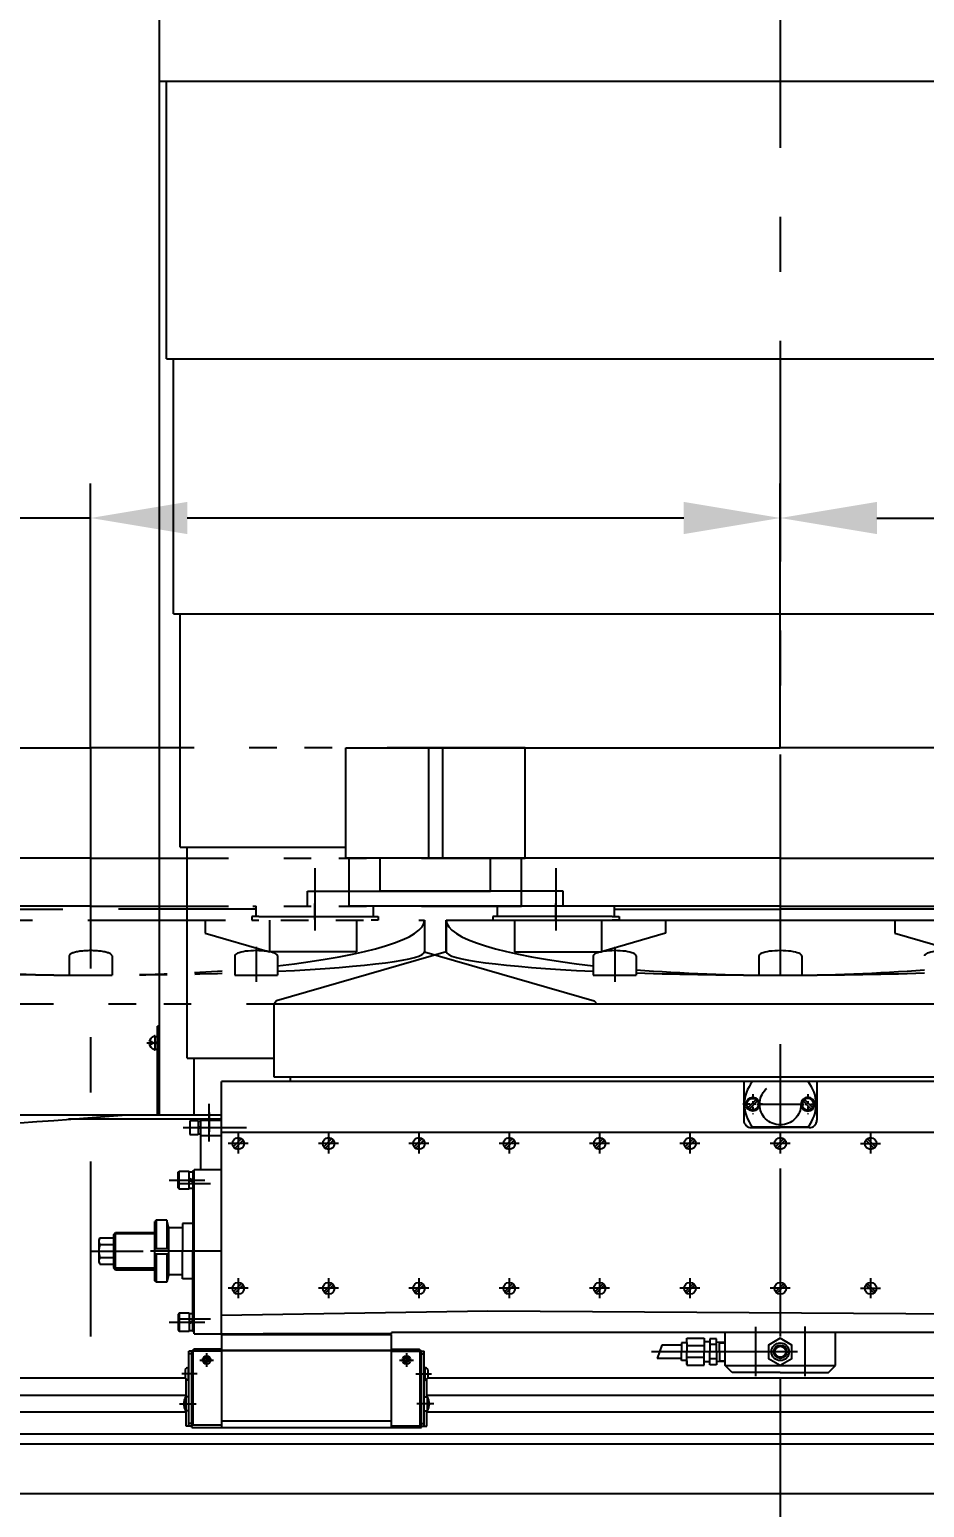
# Model space of a CAD drawing. Extents: x 387 to 958, y 84 to 319.
# Drawn here: x 850.1 to 882.6, y 110.9 to 164.5 of the extents above; entities that cross this region are included whole.
import ezdxf

# ---------------------------------------------------------------- set-up
doc = ezdxf.new("R2010")
doc.units = 0
doc.header["$PDMODE"] = 1
for name, pattern in [('AUSGEZOGEN', [0]), ('AXIS-MY', [15, 8, -2.5, 2, -2.5]), ('DASHDOT', [6, 3, -1.5, 0, -1.5]), ('HIDDEN-MY', [5, 3, -2]), ('PHANTOM-MY', [12, 5, -2, 1, -1, 1, -2])]:
    doc.linetypes.add(name, pattern=pattern)
doc.layers.get('0').update_dxf_attribs({"linetype": 'CONTINUOUS'})
doc.layers.get('DEFPOINTS').update_dxf_attribs({"linetype": 'CONTINUOUS'})
for name, color, linetype in [('AXIS', 1, 'AXIS-MY'), ('DIM', 4, 'CONTINUOUS'), ('DWG', 7, 'CONTINUOUS'), ('HATCH', 132, 'CONTINUOUS'), ('HIDDEN', 3, 'HIDDEN-MY'), ('L5STAR', 7, 'AUSGEZOGEN'), ('LAYER2', 6, 'CONTINUOUS'), ('PHANTOM', 132, 'PHANTOM-MY')]:
    doc.layers.add(name, color=color, linetype=linetype)
doc.styles.add('MY-DIM', font='txt@cad.shx', dxfattribs={"width": 0.7})
doc.dimstyles.new('MY-STYLE', dxfattribs={"dimtxt": 3.5, "dimasz": 3.5, "dimexe": 1.25, "dimexo": 0, "dimgap": 1, "dimtad": 1, "dimdec": 4, "dimtxsty": 'MY-DIM', "dimcen": 2.5, "dimclrt": 7, "dimazin": 3, "dimtfac": 1, "dimtdec": 4, "dimtmove": 0, "dimatfit": 3, "dimtolj": 1, "dimtzin": 0})

# ---------------------------------------------------------------- blocks, each defined once
blk = doc.blocks.new('*D39')
at = {"layer": 'DEFPOINTS', "color": 0}
for p in [(877.344, 146.791), (902.344, 146.791), (902.344, 146.791)]:
    blk.add_point(p, dxfattribs=at)
at = {"layer": 'DIM', "color": 0}
for p, q in [((877.344, 146.791), (877.344, 145.541)), ((880.844, 146.791), (898.844, 146.791)), ((902.344, 146.791), (902.344, 145.541)), ((902.344, 146.791), (941.328, 146.791))]:
    blk.add_line(p, q, dxfattribs=at)
for points in [[(880.844, 147.375), (880.844, 146.208), (877.344, 146.791)], [(898.844, 147.375), (898.844, 146.208), (902.344, 146.791)]]:
    blk.add_solid(points, dxfattribs=at)
at = {"layer": 'DIM', "color": 7, "insert": (923.586, 149.833), "char_height": 3.5, "attachment_point": 5, "style": 'MY-DIM'}
blk.add_mtext('\\A1;500 ход (ось Х)', dxfattribs=at)
blk = doc.blocks.new('*D40')
at = {"layer": 'DEFPOINTS', "color": 0}
for p in [(852.344, 146.791), (852.344, 138.463), (877.344, 138.463)]:
    blk.add_point(p, dxfattribs=at)
at = {"layer": 'DIM', "color": 0}
for p, q in [((852.344, 138.463), (852.344, 148.041)), ((877.344, 138.463), (877.344, 148.041)), ((852.344, 146.791), (829.154, 146.791)), ((873.844, 146.791), (855.844, 146.791))]:
    blk.add_line(p, q, dxfattribs=at)
for points in [[(855.844, 147.375), (855.844, 146.208), (852.344, 146.791)], [(873.844, 147.375), (873.844, 146.208), (877.344, 146.791)]]:
    blk.add_solid(points, dxfattribs=at)
at = {"layer": 'DIM', "color": 7, "insert": (837.912, 149.833), "char_height": 3.5, "attachment_point": 5, "style": 'MY-DIM'}
blk.add_mtext('\\A1;500 ход', dxfattribs=at)
blk = doc.blocks.new('CV5')
at = {"layer": 'AXIS', "linetype": 'DASHDOT'}
for p, q in [((7.2, 0), (-7.2, 0)), ((0, 7.2), (0, -7.2))]:
    blk.add_line(p, q, dxfattribs=at)
at = {"layer": 'DWG'}
for p, q in [((-3.5, -2.5), (2.5, 3.5)), ((-2.5, -3.5), (3.5, 2.5))]:
    blk.add_line(p, q, dxfattribs=at)
for radius in [5, 4.25]:
    blk.add_circle((0, 0), radius, dxfattribs=at)
blk = doc.blocks.new('D3A5')
for p, q in [((1.6, 4.7), (0, 4.7)), ((0, 4.7), (0, -4.7)), ((0, 0), (1.6, 0.6)), ((1.6, 0), (0, -0.6)), ((1.6, -4.7), (1.6, 4.7)), ((0, -4.7), (1.6, -4.7))]:
    blk.add_line(p, q)
blk = doc.blocks.new('429294')
at = {"layer": 'AXIS'}
blk.add_line((17.8, 19.4), (17.8, 11.6), dxfattribs=at)
at = {"layer": 'DWG'}
for p, q in [((12.8, 13.2), (12.8, 13.8)), ((22.8, 13.2), (12.8, 13.2)), ((16.9, 17.4), (16.9, 15.4)), ((16.9, 15.4), (18.7, 15.4)), ((18.7, 15.4), (18.7, 17.4)), ((22.8, 13.8), (22.8, 13.2))]:
    blk.add_line(p, q, dxfattribs=at)
for centre, start, end in [((17.8, 12.2), 100.305, 162.2644), ((17.7, 12.2), 17.7356, 79.695)]:
    blk.add_arc(centre, 5.3, start, end, dxfattribs=at)
at = {"layer": 'DWG', "rotation": 270}
blk.add_blockref('D3A5', (17.8, 13.2), dxfattribs=at)

msp = doc.modelspace()

# ---------------------------------------------------------------- linework, layer by layer
at = {"layer": 'AXIS'}
for p, q in [((877.3441725, 198.2130194), (877.3441725, 117.1130194)), ((852.3441725, 138.4630194), (852.3441725, 117.1130194)), ((860.4759005, 134.0958254), (860.4759005, 131.8307903)), ((869.2124446, 134.0958254), (869.2124446, 131.8307903)), ((860.4759005, 132.2380194), (860.4759005, 132.8130194)), ((869.2124446, 132.2380194), (869.2124446, 132.8130194)), ((858.3453519, 131.243406), (858.3453519, 129.9697754)), ((871.3429932, 131.243406), (871.3429932, 129.9697754)), ((877.3441725, 126.3880194), (877.3441725, 124.6880194)), ((856.6441725, 124.1880192), (856.6441725, 125.5520504)), ((876.4941725, 125.5380194), (878.1941725, 125.5380194)), ((856.6441725, 125.2406789), (856.6441726, 124.542635)), ((855.6941725, 124.690916), (857.9891718, 124.690916)), ((855.1864588, 122.7880192), (856.4839717, 122.7880192)), ((855.5361476, 122.6630192), (856.6861476, 122.6630192)), ((857.0941725, 120.2130192), (854.5191725, 120.2130192)), ((855.1864588, 117.6380192), (856.4839717, 117.6380192)), ((855.5361476, 117.7630192), (856.6861476, 117.7630192)), ((876.4441725, 117.465974), (876.4441725, 115.6800313)), ((878.2441725, 115.6800313), (878.2441725, 117.4852541)), ((856.5491725, 116.5130194), (856.5491725, 116.0130194)), ((863.7941725, 116.5130194), (863.7941725, 116.0130194)), ((875.62579, 116.5630216), (872.6726135, 116.5630216)), ((877.9724971, 116.5630216), (875.3445153, 116.5630216)), ((856.2091525, 115.7655194), (855.6466725, 115.7655194)), ((856.2991725, 116.2630194), (856.7991725, 116.2630194)), ((863.5441725, 116.2630194), (864.0441725, 116.2630194)), ((864.1341925, 115.7655194), (864.6966725, 115.7655194)), ((877.3441725, 115.6055194), (877.3441725, 88.2130194)), ((855.5627775, 114.6755194), (856.1721525, 114.6755194)), ((864.7805675, 114.6755194), (864.1711925, 114.6755194))]:
    msp.add_line(p, q, dxfattribs=at)
at = {"layer": 'AXIS', "linetype": 'DASHDOT'}
for p, q in [((857.6941725, 124.4755194), (857.6941725, 123.7505194)), ((860.9691725, 124.4755194), (860.9691725, 123.7505194)), ((864.2441725, 124.4755194), (864.2441725, 123.7505194)), ((867.5191725, 124.4755194), (867.5191725, 123.7505194)), ((870.7941725, 124.4755194), (870.7941725, 123.7505194)), ((874.0691725, 124.4755194), (874.0691725, 123.7505194)), ((877.3441725, 124.4755194), (877.3441725, 123.7505194)), ((880.6191725, 124.4755194), (880.6191725, 123.7505194)), ((858.0566725, 124.1130194), (857.3316725, 124.1130194)), ((861.3316725, 124.1130194), (860.6066725, 124.1130194)), ((864.6066725, 124.1130194), (863.8816725, 124.1130194)), ((867.8816725, 124.1130194), (867.1566725, 124.1130194)), ((871.1566725, 124.1130194), (870.4316725, 124.1130194)), ((874.4316725, 124.1130194), (873.7066725, 124.1130194)), ((877.7066725, 124.1130194), (876.9816725, 124.1130194)), ((880.2566725, 124.1130194), (880.9816725, 124.1130194)), ((852.3941725, 120.2130192), (854.2441725, 120.2130192)), ((857.6941725, 119.2255194), (857.6941725, 118.5005194)), ((860.9691725, 119.2255194), (860.9691725, 118.5005194)), ((864.2441725, 119.2255194), (864.2441725, 118.5005194)), ((867.5191725, 119.2255194), (867.5191725, 118.5005194)), ((870.7941725, 119.2255194), (870.7941725, 118.5005194)), ((874.0691725, 119.2255194), (874.0691725, 118.5005194)), ((877.3441725, 119.2255194), (877.3441725, 118.5005194)), ((880.6191725, 119.2255194), (880.6191725, 118.5005194)), ((858.0566725, 118.8630194), (857.3316725, 118.8630194)), ((861.3316725, 118.8630194), (860.6066725, 118.8630194)), ((864.6066725, 118.8630194), (863.8816725, 118.8630194)), ((867.8816725, 118.8630194), (867.1566725, 118.8630194)), ((871.1566725, 118.8630194), (870.4316725, 118.8630194)), ((874.4316725, 118.8630194), (873.7066725, 118.8630194)), ((877.7066725, 118.8630194), (876.9816725, 118.8630194)), ((880.2566725, 118.8630194), (880.9816725, 118.8630194))]:
    msp.add_line(p, q, dxfattribs=at)
at = {"layer": 'DWG'}
for p, q in [((854.8441725, 162.6130194), (854.8441725, 175.8630194)), ((899.8441725, 162.6130194), (854.8441725, 162.6130194)), ((854.8441725, 125.142635), (854.8441725, 162.6130194)), ((855.0941725, 152.5630194), (855.0941725, 162.6130194)), ((855.0941725, 152.5630194), (899.5941725, 152.5630194)), ((855.3441725, 143.3130194), (855.3441725, 152.5630194)), ((855.3441725, 143.3130194), (899.3441725, 143.3130194)), ((855.5941725, 134.8630194), (855.5941725, 143.3130194)), ((861.5941725, 134.4630194), (861.5941725, 138.4630194)), ((861.5941725, 138.4630194), (877.3441725, 138.4630194)), ((864.5941725, 138.4630194), (864.5941725, 134.4630194)), ((893.0941725, 138.4630194), (877.3441725, 138.4630194)), ((855.5941725, 134.8630194), (861.5941725, 134.8630194)), ((855.8441725, 127.2130194), (855.8441725, 134.8630194)), ((877.3441725, 134.4630194), (861.5941725, 134.4630194)), ((861.7191725, 132.7130194), (861.7191725, 134.4630194)), ((862.8441725, 133.2630194), (862.8441725, 134.4630194)), ((877.3441725, 134.4630194), (862.8441725, 134.4630194)), ((866.8441725, 133.2630194), (866.8441725, 134.4630194)), ((867.9691725, 132.7130194), (867.9691725, 134.4630194)), ((877.3441725, 134.4630194), (891.8441725, 134.4630194)), ((877.3441725, 134.4630194), (893.0941725, 134.4630194)), ((860.211232, 132.7130194), (860.211232, 133.2630194)), ((860.211232, 133.2630194), (866.8441725, 133.2630194)), ((869.4771131, 133.2630194), (862.8441725, 133.2630194)), ((869.4771131, 132.7130194), (869.4771131, 133.2630194)), ((858.2259005, 132.7130194), (858.3509005, 132.7130194)), ((858.3509005, 132.3380194), (858.3509005, 132.7130194)), ((877.3441725, 132.7130194), (861.7191725, 132.7130194)), ((862.6009005, 132.3380194), (862.6009005, 132.7130194)), ((862.6009005, 132.3380194), (862.6009005, 132.7130194)), ((867.0874446, 132.3380194), (867.0874446, 132.7130194)), ((867.0874446, 132.3380194), (867.0874446, 132.7130194)), ((871.3374446, 132.3380194), (871.3374446, 132.7130194)), ((871.4624446, 132.7130194), (871.3374446, 132.7130194)), ((871.3374446, 132.6130194), (877.3441725, 132.6130194)), ((877.3441725, 132.7130194), (892.9691725, 132.7130194)), ((883.3509005, 132.6130194), (877.3441725, 132.6130194)), ((856.5009005, 132.2130194), (856.5009005, 131.7375898)), ((858.1884005, 132.3380194), (858.1884005, 132.2130194)), ((858.4384005, 132.3380194), (858.1884005, 132.3380194)), ((858.1884005, 132.2130194), (858.4384005, 132.2130194)), ((858.4384005, 132.3380194), (862.7634005, 132.3380194)), ((858.8294016, 132.2130194), (858.8294016, 131.0652308)), ((859.9441725, 132.3380194), (862.7634005, 132.3380194)), ((861.9827805, 132.2130194), (861.9827805, 131.0652308)), ((862.7634005, 132.2130194), (862.5134005, 132.2130194)), ((862.7634005, 132.3380194), (862.7634005, 132.2130194)), ((862.7634005, 132.3380194), (862.7634005, 132.2130194)), ((864.4509005, 132.2130194), (864.4509005, 131.0652308)), ((865.2374446, 132.2130194), (889.4509005, 132.2130194)), ((865.2374446, 131.0652308), (865.2374446, 132.2130194)), ((865.2374446, 132.2130194), (865.2374446, 131.0652308)), ((866.9249446, 132.3380194), (866.9249446, 132.2130194)), ((866.9249446, 132.3380194), (866.9249446, 132.2130194)), ((871.2499446, 132.3380194), (866.9249446, 132.3380194)), ((869.7441725, 132.3380194), (866.9249446, 132.3380194)), ((866.9249446, 132.2130194), (867.1749446, 132.2130194)), ((867.7055646, 132.2130194), (867.7055646, 131.0652308)), ((870.8589435, 132.2130194), (870.8589435, 131.0652308)), ((871.2499446, 132.3380194), (871.4999446, 132.3380194)), ((871.4999446, 132.2130194), (871.2499446, 132.2130194)), ((871.4999446, 132.3380194), (871.4999446, 132.2130194)), ((873.1874446, 132.2130194), (873.1874446, 131.7375898)), ((881.5009005, 132.2130194), (881.5009005, 131.7375898)), ((856.5009005, 131.7375898), (858.8294016, 131.0652308)), ((873.1874446, 131.7375898), (870.8589435, 131.0652308)), ((881.5009005, 131.7375898), (883.8294016, 131.0652308)), ((857.5695788, 130.915802), (857.5695788, 130.2155788)), ((861.9827805, 131.0652308), (858.8294016, 131.0652308)), ((865.2374446, 131.0652308), (859.0877029, 129.2894815)), ((859.1211249, 130.915802), (859.1211249, 130.2155788)), ((864.4509005, 131.0652308), (870.6006422, 129.2894815)), ((867.7055646, 131.0652308), (870.8589435, 131.0652308)), ((870.5672201, 130.915802), (870.5672201, 130.2155788)), ((872.1187663, 130.915802), (872.1187663, 130.2155788)), ((876.5683995, 130.915802), (876.5683995, 130.2155788)), ((878.1199456, 130.915802), (878.1199456, 130.2155788)), ((857.5695788, 130.2155788), (859.1211249, 130.2155788)), ((870.5672201, 130.2155788), (872.1187663, 130.2155788)), ((876.5683995, 130.2155788), (878.1199456, 130.2155788)), ((859.0877029, 129.2894815), (858.9941725, 129.1788995)), ((858.9941725, 129.1788995), (895.6941725, 129.1788995)), ((858.9941725, 126.5130194), (858.9941725, 129.1788995)), ((870.6006422, 129.2894815), (870.6941725, 129.1788995)), ((854.8441725, 128.3630194), (854.7691725, 128.3630194)), ((854.7691725, 125.142635), (854.7691725, 128.3630194)), ((854.8441725, 127.8630194), (854.7691725, 127.8630194)), ((855.8441725, 127.2130194), (858.9941725, 127.2130194)), ((856.0941725, 125.142635), (856.0941725, 127.2130194)), ((859.5941722, 126.3630194), (859.5941722, 126.5130194)), ((897.5941725, 126.3630194), (857.0941725, 126.3630194)), ((857.0941725, 117.2130194), (857.0941725, 126.3630194)), ((876.0191725, 126.3630194), (876.0191725, 124.9630194)), ((878.6691725, 126.3630194), (878.6691725, 124.9630194)), ((857.0941725, 125.142635), (796.5941725, 125.142635)), ((857.0941725, 125.142635), (850.5509957, 125.142635)), ((857.0941725, 124.992062), (851.545142, 124.992062)), ((856.2441725, 124.940916), (855.9441725, 124.940916)), ((855.9441725, 124.940916), (855.9441725, 124.440916)), ((856.2441725, 124.940916), (856.2441725, 124.440916)), ((856.3441725, 124.915916), (856.2441725, 124.915916)), ((856.3441725, 123.1630192), (856.3441725, 124.992062)), ((857.0941725, 124.942062), (856.3441725, 124.942062)), ((855.9441725, 124.440916), (856.2441725, 124.440916)), ((856.2441725, 124.690916), (856.3441725, 124.740916)), ((856.3441725, 124.690916), (856.2441725, 124.640916)), ((856.2441725, 124.465916), (856.3441725, 124.465916)), ((856.2441725, 124.465916), (856.2441725, 124.465916)), ((857.0941725, 124.3897701), (856.3441725, 124.3897701)), ((897.5941725, 124.5130194), (857.0941725, 124.5130194)), ((876.2941725, 124.6880194), (877.3441725, 124.6880194)), ((876.339496, 124.7130194), (878.3488491, 124.7130194)), ((878.3941725, 124.6880194), (877.3441725, 124.6880194)), ((857.5172191, 123.9894525), (857.8177395, 124.2899729)), ((857.5706056, 123.9360659), (857.871126, 124.2365863)), ((860.7922191, 123.9894525), (861.0927395, 124.2899729)), ((860.8456056, 123.9360659), (861.146126, 124.2365863)), ((864.0672191, 123.9894525), (864.3677395, 124.2899729)), ((864.1206056, 123.9360659), (864.421126, 124.2365863)), ((867.3422191, 123.9894525), (867.6427395, 124.2899729)), ((867.3956056, 123.9360659), (867.696126, 124.2365863)), ((870.6172191, 123.9894525), (870.9177395, 124.2899729)), ((870.6706056, 123.9360659), (870.971126, 124.2365863)), ((873.8922191, 123.9894525), (874.1927395, 124.2899729)), ((873.9456056, 123.9360659), (874.246126, 124.2365863)), ((877.1672191, 123.9894525), (877.4677395, 124.2899729)), ((877.2206056, 123.9360659), (877.521126, 124.2365863)), ((880.7427395, 123.9360659), (880.4422191, 124.2365863)), ((880.796126, 123.9894525), (880.4956056, 124.2899729)), ((855.5191725, 123.0730192), (855.5591725, 123.1130192)), ((855.5191725, 122.5030192), (855.5191725, 123.0730192)), ((855.5591725, 123.1130192), (855.9191725, 123.1130192)), ((855.5591725, 122.4630192), (855.5591725, 123.1130192)), ((855.9191725, 122.4630192), (855.9191725, 123.1130192)), ((855.9191725, 123.0905192), (856.0441725, 123.0905192)), ((855.9191725, 123.0905192), (855.9191725, 123.0905192)), ((856.0441725, 122.7880192), (855.9191725, 122.8505192)), ((855.9191725, 122.7880192), (856.0441725, 122.7255192)), ((856.0441725, 123.1158504), (856.0941725, 123.1469099)), ((856.0441725, 123.1158504), (856.0441725, 120.2130192)), ((856.0441725, 123.0905192), (856.0441725, 122.4855192)), ((856.0941725, 117.2130194), (856.0941725, 123.1630192)), ((857.0941725, 123.1630192), (856.0941725, 123.1630192)), ((855.5591725, 122.4630192), (855.5191725, 122.5030192)), ((855.9191725, 122.4630192), (855.5591725, 122.4630192)), ((856.0441725, 122.4855192), (855.9191725, 122.4855192)), ((854.7191725, 121.3380192), (854.6691725, 121.2880192)), ((854.6691725, 119.1380192), (854.6691725, 121.2880192)), ((854.7191725, 121.3380192), (854.7191725, 120.3130192)), ((855.1021852, 121.3380192), (854.7191725, 121.3380192)), ((855.1021852, 121.3380192), (855.1021852, 120.3130192)), ((855.1691725, 121.0880192), (855.1021852, 121.3380192)), ((856.0441725, 121.2130192), (855.6691725, 121.2130192)), ((855.6691725, 121.2130192), (855.6691725, 120.2130192)), ((852.6838654, 120.6855192), (852.6441725, 120.6167692)), ((852.6441725, 120.6167692), (852.6441725, 119.8092692)), ((853.1691725, 120.6855192), (852.6838654, 120.6855192)), ((853.1691725, 120.8080192), (853.2491725, 120.8880192)), ((853.1691725, 120.8080192), (853.1691725, 119.6180192)), ((853.2491725, 119.5380192), (853.2491725, 120.8880192)), ((853.2491725, 120.8880192), (854.6691725, 120.8880192)), ((855.1691725, 120.8880192), (855.1691725, 121.0880192)), ((855.1691725, 121.0630192), (855.1691725, 119.3380192)), ((855.1691725, 121.0630192), (855.6691725, 121.0630192)), ((852.6838654, 120.4492692), (853.1691725, 120.4492692)), ((854.6691725, 120.3130192), (855.1691725, 120.3130192)), ((854.6691725, 120.1130192), (855.1691725, 120.1130192)), ((854.7191725, 120.1130192), (854.7191725, 119.0880192)), ((855.1021852, 120.1130192), (855.1021852, 119.0880192)), ((855.6691725, 119.2130192), (855.6691725, 120.2130192)), ((856.0441725, 117.3101879), (856.0441725, 120.2130192)), ((852.6441725, 119.8092692), (852.6838654, 119.7405192)), ((852.6838654, 119.9767692), (853.1691725, 119.9767692)), ((852.6838654, 119.7405192), (853.1691725, 119.7405192)), ((853.1691725, 119.6180192), (853.2491725, 119.5380192)), ((853.2491725, 119.5380192), (854.6691725, 119.5380192)), ((854.7191725, 119.0880192), (854.6691725, 119.1380192)), ((855.1021852, 119.0880192), (854.7191725, 119.0880192)), ((855.1691725, 119.3380192), (855.1021852, 119.0880192)), ((855.1691725, 119.3630192), (855.6691725, 119.3630192)), ((856.0441725, 119.2130192), (855.6691725, 119.2130192)), ((857.5172191, 118.7394525), (857.8177395, 119.0399729)), ((857.5706056, 118.6860659), (857.871126, 118.9865863)), ((860.7922191, 118.7394525), (861.0927395, 119.0399729)), ((860.8456056, 118.6860659), (861.146126, 118.9865863)), ((864.0672191, 118.7394525), (864.3677395, 119.0399729)), ((864.1206056, 118.6860659), (864.421126, 118.9865863)), ((867.3422191, 118.7394525), (867.6427395, 119.0399729)), ((867.3956056, 118.6860659), (867.696126, 118.9865863)), ((870.6172191, 118.7394525), (870.9177395, 119.0399729)), ((870.6706056, 118.6860659), (870.971126, 118.9865863)), ((873.8922191, 118.7394525), (874.1927395, 119.0399729)), ((873.9456056, 118.6860659), (874.246126, 118.9865863)), ((877.1672191, 118.7394525), (877.4677395, 119.0399729)), ((877.2206056, 118.6860659), (877.521126, 118.9865863)), ((880.7427395, 118.6860659), (880.4422191, 118.9865863)), ((880.796126, 118.7394525), (880.4956056, 119.0399729)), ((855.5591725, 117.9630192), (855.5191725, 117.9230192)), ((855.5191725, 117.9230192), (855.5191725, 117.3530192)), ((855.5591725, 117.9630192), (855.5591725, 117.3130192)), ((855.9191725, 117.9630192), (855.5591725, 117.9630192)), ((855.9191725, 117.9630192), (855.9191725, 117.3130192)), ((856.0441725, 117.9405192), (855.9191725, 117.9405192)), ((856.0441725, 117.3355192), (856.0441725, 117.9405192)), ((855.5191725, 117.3530192), (855.5591725, 117.3130192)), ((855.9191725, 117.6380192), (856.0441725, 117.7005192)), ((856.0441725, 117.6380192), (855.9191725, 117.5755192)), ((855.5591725, 117.3130192), (855.9191725, 117.3130192)), ((855.9191725, 117.3355192), (856.0441725, 117.3355192)), ((855.9191725, 117.3355192), (855.9191725, 117.3355192)), ((856.0441725, 117.3101879), (856.0941725, 117.2791285)), ((856.0941725, 117.2130194), (862.7441725, 117.2130194)), ((863.2241725, 117.2130194), (863.2491725, 117.2130194)), ((898.3441725, 117.2630194), (863.2491725, 117.2630194)), ((863.2491725, 117.2130194), (863.2491725, 117.2630194)), ((873.7573349, 116.8830439), (873.7573349, 116.5630216)), ((873.9579366, 116.8830439), (873.7573349, 116.8830439)), ((873.9579366, 117.0513068), (874.5791547, 117.0513068)), ((873.9579366, 116.8959872), (873.9579366, 117.0513068)), ((873.9579366, 116.8959872), (873.9579366, 116.5630216)), ((874.5791547, 117.0513068), (874.5791547, 116.5594614)), ((874.7875207, 116.9218738), (874.5791547, 116.9218738)), ((874.7875207, 117.0375047), (874.7875207, 116.5603447)), ((875.0341349, 117.0375047), (874.7875207, 117.0375047)), ((875.0341349, 116.824799), (874.7926984, 116.824799)), ((875.0341349, 116.5603447), (875.0341349, 117.0375047)), ((875.1413585, 116.5603447), (875.1413585, 116.917407)), ((875.3441725, 116.0633621), (875.3441725, 117.2630194)), ((879.3438298, 116.0630194), (879.3441725, 117.2630194)), ((873.7573349, 116.3206591), (872.8798312, 116.3206591)), ((873.7573349, 116.8053841), (873.0509183, 116.8053841)), ((873.7573349, 116.2429993), (873.7573349, 116.5630216)), ((874.5791547, 116.7730258), (873.9579366, 116.7730258)), ((873.9579366, 116.230056), (873.9579366, 116.5630216)), ((874.5791547, 116.3530174), (873.9579366, 116.3530174)), ((874.5791547, 116.0747364), (874.5791547, 116.5665818)), ((874.7875207, 116.0885385), (874.7875207, 116.5656985)), ((875.0341349, 116.3012442), (874.7926984, 116.3012442)), ((875.0341349, 116.5656985), (875.0341349, 116.0885385)), ((875.1413585, 116.5656985), (875.1413585, 116.2086362)), ((873.9579366, 116.2429993), (873.7573349, 116.2429993)), ((873.9579366, 116.0959872), (873.9579366, 116.2513068)), ((873.9579366, 116.230056), (873.9579366, 116.0747364)), ((873.9579366, 116.0747364), (874.5791547, 116.0747364)), ((874.7875207, 116.2041694), (874.5791547, 116.2041694)), ((875.0341349, 116.0885385), (874.7875207, 116.0885385)), ((875.5945153, 115.8130194), (875.3441725, 116.0633621)), ((875.3441725, 116.0633621), (879.3438298, 116.0630194)), ((877.3441725, 115.8130194), (875.5945153, 115.8130194)), ((877.3441725, 115.8130194), (879.0938298, 115.8130194)), ((879.0938298, 115.8130194), (879.3438298, 116.0630194)), ((855.7825341, 115.6055194), (828.5941725, 115.6055194)), ((890.1275341, 115.6055194), (864.560811, 115.6055194)), ((855.8091525, 114.9755194), (828.5941725, 114.9755194)), ((890.1541525, 114.9755194), (864.5341925, 114.9755194)), ((855.8091525, 114.3755194), (828.5941725, 114.3755194)), ((890.1541525, 114.3755194), (864.5341925, 114.3755194)), ((828.5941725, 113.5930194), (926.0941725, 113.5930194)), ((926.0941725, 113.2130194), (828.5941725, 113.2130194)), ((929.8441725, 111.4130194), (824.8441725, 111.4130194))]:
    msp.add_line(p, q, dxfattribs=at)
at = {"layer": 'DWG', "extrusion": (0, 0, -1)}
msp.add_line((895.6941725, 126.5130194), (858.9941725, 126.5130194), dxfattribs=at)
at = {"layer": 'DWG'}
msp.add_lwpolyline([(877.3441725, 117.0510241), (876.92155, 116.8070229), (876.92155, 116.3190203), (877.3441725, 116.0750191), (877.7667951, 116.3190203), (877.7667951, 116.8070229)], close=True, dxfattribs=at)
for centre, radius in [((857.6941725, 124.1130194), 0.2125), ((860.9691725, 124.1130194), 0.2125), ((864.2441725, 124.1130194), 0.2125), ((867.5191725, 124.1130194), 0.2125), ((870.7941725, 124.1130194), 0.2125), ((874.0691725, 124.1130194), 0.2125), ((877.3441725, 124.1130194), 0.2125), ((880.6191725, 124.1130194), 0.2125), ((857.6941725, 118.8630194), 0.2125), ((860.9691725, 118.8630194), 0.2125), ((864.2441725, 118.8630194), 0.2125), ((867.5191725, 118.8630194), 0.2125), ((870.7941725, 118.8630194), 0.2125), ((874.0691725, 118.8630194), 0.2125), ((877.3441725, 118.8630194), 0.2125), ((880.6191725, 118.8630194), 0.2125), ((877.3441725, 116.5630216), 0.3200223), ((877.3441725, 116.5630216), 0.2423625), ((877.3441725, 116.5630216), 0.1998043)]:
    msp.add_circle(centre, radius, dxfattribs=at)
for centre, radius, start, end in [((877.3441725, 125.5380194), 1.3, 140.6085359, 219.3914641), ((877.3441725, 125.5380194), 1.3, 320.6085359, 39.3914641), ((876.2941725, 124.9630194), 0.275, 180, 270), ((878.3941725, 124.9630194), 0.275, 270, 0), ((852.8397877, 120.5673942), 0.1956151, 142.85283527, 217.14716473), ((853.3670938, 120.2130192), 0.7229213, 160.92539302, 199.07460698), ((852.8397877, 119.8586442), 0.1956151, 142.85283527, 217.14716473)]:
    msp.add_arc(centre, radius, start, end, dxfattribs=at)
for centre, major_axis, ratio, start_param, end_param in [((852.3441725, 132.2130194), (-12.106728, 0), 0.1649859977, 2.1649014779, 3.1415926536), ((877.3441725, 132.2130194), (-12.106728, 0), 0.1649859977, 0, 0.9766911757), ((858.3453519, 130.915802), (-0.7757731, 0), 0.2458090907, 3.1415926536, 6.2831853072), ((852.3441725, 131.0652308), (-12.106728, 0), 0.0701801513, 2.1649014779, 3.1415926536), ((877.3441725, 131.0652308), (-12.106728, 0), 0.0701801513, 0, 0.9766911757), ((871.3429932, 130.915802), (-0.7757731, 0), 0.2458090907, 3.1415926536, 6.2831853072), ((877.3441725, 130.915802), (-0.7757731, 0), 0.2458090907, 3.1415926536, 6.2831853072), ((883.3453519, 130.915802), (-0.7757731, 0), 0.2458090907, 3.1415926536, 6.2831853072), ((877.3441725, 132.2130194), (-12.106728, 0), 0.1649859977, 1.1245175508, 2.0170751028), ((877.3441725, 131.0652308), (-12.106728, 0), 0.0701801513, 1.1245175508, 2.0170751028)]:
    msp.add_ellipse(centre, major_axis=major_axis, ratio=ratio, start_param=start_param, end_param=end_param, dxfattribs=at)
at = {"layer": 'HATCH'}
for p, q in [((854.6691725, 120.8355192), (853.1966725, 120.8355192)), ((854.6691725, 119.5905192), (853.1966725, 119.5905192)), ((857.0941725, 117.8884176), (866.740179, 118.0471415)), ((866.740179, 118.0471415), (883.9640024, 117.9414645)), ((875.1413585, 116.8879196), (875.3441725, 116.8801548)), ((873.0509183, 116.8053841), (872.8798312, 116.3206591)), ((875.1413585, 116.2381236), (875.3441725, 116.2458883))]:
    msp.add_line(p, q, dxfattribs=at)
at = {"layer": 'HATCH', "color": 7}
for p, q in [((875.0341349, 116.9215121), (875.3441725, 116.9096423)), ((875.0341349, 116.2045311), (875.3441725, 116.2164009))]:
    msp.add_line(p, q, dxfattribs=at)
at = {"layer": 'HIDDEN'}
msp.add_circle((877.3441725, 125.5380194), 0.75, dxfattribs=at)
at = {"layer": 'L5STAR'}
for p, q in [((857.1191725, 117.2130194), (857.0941725, 117.1880194)), ((857.1191725, 117.2130194), (857.0941725, 117.1880194)), ((857.0941725, 117.1880194), (857.0941725, 113.8130194)), ((857.0941725, 117.1880194), (863.2491725, 117.1880194)), ((863.2241725, 117.2130194), (858.5966725, 117.2130194)), ((863.2491725, 117.1880194), (863.2241725, 117.2130194)), ((863.2491725, 113.8130194), (863.2491725, 117.1880194)), ((856.0091525, 116.5880194), (855.9091525, 116.5880194)), ((855.9091525, 113.8630194), (855.9091525, 116.5880194)), ((856.0091525, 116.4880194), (855.9091525, 116.4880194)), ((856.0091525, 116.5880194), (856.0841525, 116.6630194)), ((857.0941525, 116.5880194), (856.0091525, 116.5880194)), ((856.0091525, 113.8130194), (856.0091525, 116.5880194)), ((857.0941525, 116.6380194), (856.0591525, 116.6380194)), ((856.0591525, 113.9130194), (856.0591525, 116.6380194)), ((857.0941525, 116.6630194), (856.0841525, 116.6630194)), ((856.4741725, 116.3063207), (856.5491725, 116.3496219)), ((856.4741725, 116.2197181), (856.4741725, 116.3063207)), ((856.6241725, 116.3063207), (856.5491725, 116.3496219)), ((856.6241725, 116.2197181), (856.6241725, 116.3063207)), ((863.2491725, 116.6130194), (857.0941725, 116.6130194)), ((863.2491725, 116.6005194), (857.0941725, 116.6005194)), ((863.2491925, 116.6630194), (864.2591925, 116.6630194)), ((863.2491925, 116.6380194), (864.2841925, 116.6380194)), ((863.2491925, 116.5880194), (864.3341925, 116.5880194)), ((863.7191725, 116.3063207), (863.7941725, 116.3496219)), ((863.7191725, 116.2197181), (863.7191725, 116.3063207)), ((863.8691725, 116.3063207), (863.7941725, 116.3496219)), ((863.8691725, 116.2197181), (863.8691725, 116.3063207)), ((864.3341925, 116.5880194), (864.2591925, 116.6630194)), ((864.2841925, 113.8630194), (864.2841925, 116.6380194)), ((864.3341925, 116.5880194), (864.4341925, 116.5880194)), ((864.3341925, 113.8130194), (864.3341925, 116.5880194)), ((864.3341925, 116.4880194), (864.4341925, 116.4880194)), ((864.4341925, 113.8630194), (864.4341925, 116.5880194)), ((855.7716725, 115.9105371), (855.7716725, 115.6205017)), ((855.9091525, 116.0030194), (855.8816725, 116.0030194)), ((855.8816725, 116.0030194), (855.8816725, 115.5280194)), ((856.4741725, 116.2197181), (856.5491725, 116.1764168)), ((856.6241725, 116.2197181), (856.5491725, 116.1764168)), ((863.7191725, 116.2197181), (863.7941725, 116.1764168)), ((863.8691725, 116.2197181), (863.7941725, 116.1764168)), ((864.4341925, 116.0030194), (864.4616725, 116.0030194)), ((864.4616725, 116.0030194), (864.4616725, 115.5280194)), ((864.5716725, 115.9105371), (864.5716725, 115.6205017)), ((855.8091525, 114.9255194), (855.8091525, 115.5763058)), ((855.9091525, 115.5280194), (855.8816725, 115.5280194)), ((864.4341925, 115.5280194), (864.4616725, 115.5280194)), ((864.5341925, 114.9255194), (864.5341925, 115.5763058)), ((855.9091525, 114.9255194), (855.7972775, 114.9255194)), ((855.7972775, 114.9255194), (855.7972775, 114.4255194)), ((864.4341925, 114.9255194), (864.5460675, 114.9255194)), ((864.5460675, 114.9255194), (864.5460675, 114.4255194)), ((855.9091525, 114.4255194), (855.7972775, 114.4255194)), ((855.8091525, 113.8630194), (855.8091525, 114.4255194)), ((864.4341925, 114.4255194), (864.5460675, 114.4255194)), ((864.5341925, 113.8630194), (864.5341925, 114.4255194)), ((856.0091525, 113.8630194), (855.8091525, 113.8630194)), ((856.0091525, 113.9630194), (855.9091525, 113.9630194)), ((856.0591525, 113.9130194), (856.0091525, 113.8630194)), ((856.0091725, 113.8130194), (864.3341825, 113.8130194)), ((856.0591525, 113.9130194), (857.0941725, 113.9130194)), ((857.0941725, 114.0630194), (863.2491725, 114.0630194)), ((864.2841925, 113.8630194), (863.2491725, 113.8630194)), ((864.2841925, 113.8630194), (864.3341925, 113.8130194)), ((864.3341925, 113.9630194), (864.4341925, 113.9630194)), ((864.3341925, 113.8630194), (864.5341925, 113.8630194))]:
    msp.add_line(p, q, dxfattribs=at)
for centre in [(856.5491725, 116.2630194), (863.7941725, 116.2630194)]:
    msp.add_circle(centre, 0.15, dxfattribs=at)
for centre, radius, start, end in [((855.9874731, 115.7655194), 0.26, 114.01181871, 146.09894339), ((864.355872, 115.7655194), 0.26, 33.90105661, 65.98818129), ((855.9874731, 115.7655194), 0.26, 213.90105661, 245.98818129), ((864.355872, 115.7655194), 0.26, 294.01181871, 326.09894339), ((856.158215, 114.6755194), 0.4390625, 145.29195073, 214.70804927), ((864.18513, 114.6755194), 0.4390625, 325.29195073, 34.70804927)]:
    msp.add_arc(centre, radius, start, end, dxfattribs=at)
at = {"layer": 'LAYER2'}
for centre, radius, start, end in [((832.4367673, 383.2877181), 259.001498, 270.281218433, 274.660669702), ((856.5491725, 116.2630194), 0.12, 0, 270), ((863.7941725, 116.2630194), 0.12, 0, 270)]:
    msp.add_arc(centre, radius, start, end, dxfattribs=at)
at = {"layer": 'PHANTOM'}
for p, q in [((836.5941725, 138.4630194), (852.3441725, 138.4630194)), ((868.0941725, 138.4630194), (852.3441725, 138.4630194)), ((865.0941725, 138.4630194), (865.0941725, 134.4630194)), ((868.0941725, 134.4630194), (868.0941725, 138.4630194)), ((852.3441725, 134.4630194), (836.5941725, 134.4630194)), ((852.3441725, 134.4630194), (837.8441725, 134.4630194)), ((852.3441725, 134.4630194), (866.8441725, 134.4630194)), ((852.3441725, 134.4630194), (868.0941725, 134.4630194)), ((852.3441725, 132.7130194), (836.7191725, 132.7130194)), ((846.3374446, 132.6130194), (852.3441725, 132.6130194)), ((852.3441725, 132.7130194), (867.9691725, 132.7130194)), ((858.3509005, 132.6130194), (852.3441725, 132.6130194)), ((840.2374446, 132.2130194), (864.4509005, 132.2130194)), ((851.5683995, 130.915802), (851.5683995, 130.2155788)), ((853.1199456, 130.915802), (853.1199456, 130.2155788)), ((851.5683995, 130.2155788), (853.1199456, 130.2155788)), ((833.9941725, 129.1788995), (870.6941725, 129.1788995))]:
    msp.add_line(p, q, dxfattribs=at)
for centre, major_axis, ratio, start_param, end_param in [((852.3441725, 130.915802), (-0.7757731, 0), 0.2458090907, 3.1415926536, 6.2831853072), ((852.3441725, 132.2130194), (-12.106728, 0), 0.1649859977, 1.1245175508, 2.0170751028), ((852.3441725, 131.0652308), (-12.106728, 0), 0.0701801513, 1.1245175508, 2.0170751028)]:
    msp.add_ellipse(centre, major_axis=major_axis, ratio=ratio, start_param=start_param, end_param=end_param, dxfattribs=at)

# ---------------------------------------------------------------- block references
at = {"layer": 'DWG', "yscale": 0.05000000000001137, "zscale": 0.05}
for p, xscale in [((876.3441725, 125.5380194), 0.0500000000001819), ((878.3441725, 125.5380194), -0.0500000000001819)]:
    msp.add_blockref('CV5', p, dxfattribs=dict(at, xscale=xscale))
at = {"layer": 'HATCH', "xscale": -0.05000000000001137, "yscale": 0.05000000000001137, "zscale": 0.05, "rotation": 90}
msp.add_blockref('429294', (855.3481763, 128.6517085), dxfattribs=at)

# ---------------------------------------------------------------- dimensions: what is measured, and where the dimension line sits
at = {"layer": 'DIM'}
for base, p1, p2, text, picture, middle in [((902.3441725, 146.7914801), (877.3441725, 146.7914801), (902.3441725, 146.7914801), '<> ход (ось Х)', '*D39', (923.5858392, 146.7914801)), ((852.3441725, 146.7914801), (877.3441725, 138.4630194), (852.3441725, 138.4630194), '<> ход', '*D40', (837.9121991, 146.7914801))]:
    dim = msp.add_linear_dim(base=base, p1=p1, p2=p2, text=text, dimstyle='MY-STYLE', override={"dimlfac": 20}, dxfattribs=at)
    dim.commit()
    dim.dimension.update_dxf_attribs({"geometry": picture, "text_midpoint": middle, "dimtype": 160})

doc.saveas('drawing.dxf')
